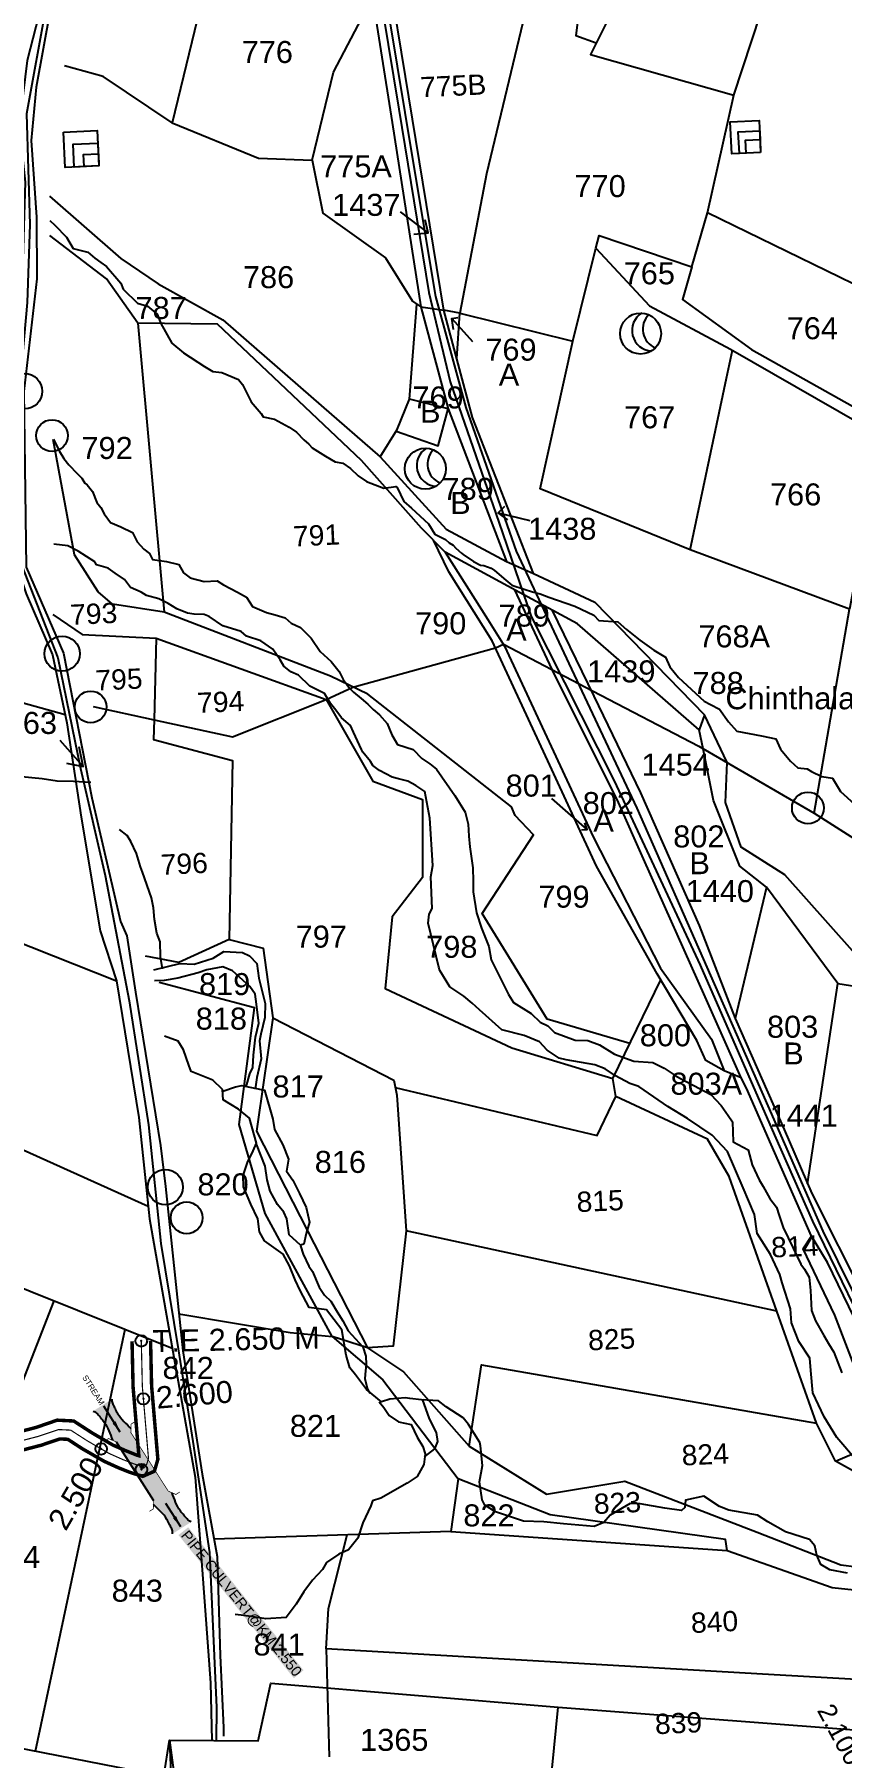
# Model space of a CAD drawing. Header units: inches. Extents: x 194782 to 246112, y 1600383 to 1614216.
# Drawn here: x 197904 to 198601, y 1606781 to 1608269 of the extents above; entities that cross this region are included whole.
import ezdxf
from ezdxf.enums import TextEntityAlignment as Align

# ---------------------------------------------------------------- set-up
doc = ezdxf.new("R2010")
doc.units = ezdxf.units.IN
doc.header["$LTSCALE"] = 15
doc.header["$MEASUREMENT"] = 0
doc.header["$PDMODE"] = 32
doc.header["$PDSIZE"] = 10
doc.linetypes.add('HIDDEN2', pattern=[0.1875, 0.125, -0.0625])
for name, color, linetype in [('BOUNDRY STONES', 240, 'Continuous'), ('CANAL1', 7, 'Continuous'), ('CSMark', 72, 'Continuous'), ('PLOTS', 7, 'Continuous'), ('PLOTS NO', 7, 'Continuous'), ('ROADS', 1, 'Continuous'), ('STREAMS', 4, 'Continuous'), ('STRUCTURE', 5, 'Continuous'), ('text2', 7, 'Continuous'), ('wells', 7, 'Continuous')]:
    doc.layers.add(name, color=color, linetype=linetype)
doc.styles.get("Standard").update_dxf_attribs({"font": 'arial.ttf'})
doc.dimstyles.get("Standard").update_dxf_attribs({"dimtxt": 0.18, "dimasz": 0.18, "dimexe": 0.18, "dimexo": 0.0625, "dimgap": 0.09, "dimtad": 0, "dimtih": 1, "dimtoh": 1, "dimdec": 4, "dimzin": 0, "dimdsep": 46, "dimtxsty": 'Standard', "dimcen": 0.09, "dimadec": 0, "dimazin": 0, "dimtfac": 1, "dimtdec": 4, "dimtofl": 0, "dimtmove": 0, "dimatfit": 3, "dimfxl": 1, "dimtolj": 1, "dimtzin": 0, "dimarcsym": 0})

# ---------------------------------------------------------------- blocks, each defined once
blk = doc.blocks.new('SP')
at = {"layer": 'STRUCTURE'}
h = blk.add_hatch(dxfattribs=at)
h.set_pattern_fill('DASH', color=256, scale=8, style=0)
edge = h.paths.add_edge_path()
edge.add_spline(control_points=[(769825.7, 1706742.1), (769825.3, 1706741.8), (769823.8, 1706740.8), (769820.9, 1706740.3), (769817, 1706739.7), (769811.4, 1706738.9), (769804, 1706739.7), (769798.4, 1706741), (769795.6, 1706741.6)], knot_values=[0, 0, 0, 0, 1.613557, 5.24513, 8.624976, 13.470124, 22.190216, 30.746377, 30.746377, 30.746377, 30.746377], degree=3, periodic=0)
edge.add_line((769795.6, 1706741.6), (769792.6, 1706739.6))
edge.add_line((769792.6, 1706739.6), (769732.6, 1706739.6))
edge.add_line((769732.6, 1706739.6), (769729.6, 1706741.6))
edge.add_spline(control_points=[(769729.6, 1706741.6), (769726.9, 1706740.9), (769721.3, 1706739.5), (769713.9, 1706738.5), (769708.3, 1706739.1), (769704.4, 1706739.6), (769701.5, 1706740), (769700, 1706741), (769699.5, 1706741.3)], knot_values=[0, 0, 0, 0, 8.556161, 17.276253, 22.121402, 25.501247, 29.13282, 30.746377, 30.746377, 30.746377, 30.746377], degree=3, periodic=0)
edge.add_line((769699.5, 1706741.3), (769699.5, 1706722.1))
edge.add_spline(control_points=[(769699.5, 1706722.1), (769700, 1706722.4), (769701.4, 1706723.4), (769704.3, 1706724), (769708.2, 1706724.5), (769713.8, 1706725.3), (769721.2, 1706724.5), (769726.8, 1706723.3), (769729.6, 1706722.6)], knot_values=[0, 0, 0, 0, 1.613557, 5.24513, 8.624976, 13.470124, 22.190216, 30.746377, 30.746377, 30.746377, 30.746377], degree=3, periodic=0)
edge.add_line((769729.6, 1706722.6), (769732.6, 1706724.6))
edge.add_line((769732.6, 1706724.6), (769792.6, 1706724.6))
edge.add_line((769792.6, 1706724.6), (769795.6, 1706722.6))
edge.add_spline(control_points=[(769795.6, 1706722.6), (769798.4, 1706723.3), (769803.9, 1706724.8), (769811.3, 1706725.8), (769817, 1706725.1), (769820.9, 1706724.7), (769823.8, 1706724.2), (769825.2, 1706723.3), (769825.7, 1706723)], knot_values=[0, 0, 0, 0, 8.556161, 17.276253, 22.121402, 25.501247, 29.13282, 30.746377, 30.746377, 30.746377, 30.746377], degree=3, periodic=0)
edge.add_line((769825.7, 1706723), (769825.7, 1706742.1))
h.paths.add_polyline_path([(769764.2, 1706732.1, -1), (769761.1, 1706732.1, -1)], flags=0)
h.paths.add_polyline_path([(769761.1, 1706732.1, 1), (769764.2, 1706732.1, 1)], flags=16)
at = {"layer": 'STRUCTURE', "const_width": 0.628}
for points in [[(769726.6, 1706747.6), (769726.6, 1706743.6), (769732.6, 1706739.6), (769792.6, 1706739.6), (769798.6, 1706743.6), (769798.6, 1706747.6)], [(769726.6, 1706716.6), (769726.6, 1706720.6), (769732.6, 1706724.6), (769792.6, 1706724.6), (769798.6, 1706720.6), (769798.6, 1706716.6)]]:
    blk.add_lwpolyline(points, dxfattribs=at)
at = {"layer": 'STRUCTURE', "color": 3}
blk.add_lwpolyline([(769732.6, 1706724.6), (769792.6, 1706724.6)], dxfattribs=at)
blk.add_lwpolyline([(769732.6, 1706724.6), (769792.6, 1706724.6)], dxfattribs=at)
at = {"layer": 'STRUCTURE', "color": 0}
blk.add_circle((769762.6, 1706732.1), 1.55, dxfattribs=at)
at = {"layer": 'STRUCTURE'}
for points in [[(769699.5, 1706741.3), (769700.9, 1706740.5), (769704.4, 1706739.6), (769707.8, 1706739.2), (769712.6, 1706738.8), (769721.3, 1706739.7), (769729.6, 1706741.6)], [(769825.7, 1706742.1), (769824.3, 1706741.3), (769820.8, 1706740.3), (769817.5, 1706739.8), (769812.7, 1706739.2), (769804, 1706739.9), (769795.6, 1706741.6)], [(769699.5, 1706722.1), (769700.9, 1706723), (769704.4, 1706724), (769707.7, 1706724.5), (769712.5, 1706725), (769721.2, 1706724.4), (769729.6, 1706722.6)], [(769825.7, 1706723), (769824.3, 1706723.8), (769820.8, 1706724.7), (769817.4, 1706725.1), (769812.6, 1706725.5), (769803.9, 1706724.6), (769795.6, 1706722.6)]]:
    blk.add_spline(points, degree=3, dxfattribs=at)
at = {"layer": 'STRUCTURE', "color": 0}
blk.add_text('STREAM', height=5, dxfattribs=at).set_placement((769684.3, 1706732.1), align=Align.MIDDLE_CENTER)
for points in [[(769727.4, 1706732.1), (769700.8, 1706732.1)], [(769824.4, 1706732.1), (769800.5, 1706732.1)]]:
    blk.add_leader(points, dimstyle='Standard', override={"dimasz": 10, "dimgap": 0.09, "dimtad": 0}, dxfattribs=at)

msp = doc.modelspace()

# ---------------------------------------------------------------- linework, layer by layer
at = {"layer": 'BOUNDRY STONES', "color": 1}
for centre, radius in [((197895.1, 1607961), 15.2), ((197918.8, 1607922.7), 13.7), ((197927.5, 1607734.4), 15.2), ((197952.1, 1607688.4), 13.7), ((198571.7, 1607601.2), 13.7), ((198016.6, 1607273.8), 15.2), ((198035, 1607247.3), 13.7)]:
    msp.add_circle(centre, radius, dxfattribs=at)
at = {"layer": 'CANAL1', "color": 200, "const_width": 3}
for points in [[(197876.7, 1607059), (197904.9, 1607066.3), (197923.2, 1607072.6), (197937.5, 1607071.9), (197953.4, 1607061.6), (197971.2, 1607051.2), (197982.8, 1607046.1), (197991.8, 1607042.5), (197993.8, 1607041.9), (197988.8, 1607101.2), (197987.9, 1607140.8)], [(197880.3, 1607043.4), (197909.5, 1607051), (197925.5, 1607056.4), (197932.4, 1607056.1), (197945, 1607047.9), (197964, 1607037), (197976.6, 1607031.3), (197986.5, 1607027.4), (197997.2, 1607024.1), (198007.2, 1607028.5), (198010.2, 1607038.8), (198004.8, 1607102.1), (198003.9, 1607141.1)]]:
    msp.add_lwpolyline(points, dxfattribs=at)
at = {"layer": 'CANAL1', "color": 1, "linetype": 'HIDDEN2', "ltscale": 4, "const_width": 1}
msp.add_lwpolyline([(197878.5, 1607051.2), (197907.2, 1607058.7), (197924.4, 1607064.5), (197934.9, 1607064), (197949.2, 1607054.8), (197967.6, 1607044.1), (197979.7, 1607038.7), (197989.2, 1607035), (197996.7, 1607032.6), (198000.5, 1607034.3), (198002.1, 1607039.6), (197996.8, 1607101.6), (197995.9, 1607141)], dxfattribs=at)
at = {"layer": 'PLOTS'}
for points in [[(198177, 1608477.2), (198192.3, 1608322.6), (198212.6, 1608193.1), (198237.5, 1608033.9), (198257.3, 1608031.1)], [(198338, 1608331.1), (198294.1, 1608148.7), (198271.1, 1608028.5), (198257.3, 1608031.1), (198224.1, 1608232.8), (198210.6, 1608315.4), (198197.9, 1608469.5)], [(198396.7, 1608308.3), (198408.1, 1608300.3), (198383.8, 1608251.8), (198507.7, 1608216.5), (198561.7, 1608380.4)], [(198063.6, 1608362.6), (198022.6, 1608192.6), (197963.1, 1608232.8), (197929.6, 1608242)], [(198365.7, 1608321.5), (198360.9, 1608304.2), (198374.5, 1608293.1), (198371.2, 1608268.2), (198388.8, 1608261.8)], [(198022.6, 1608192.6), (198097.1, 1608162.1), (198143.6, 1608160.6), (198161.9, 1608236.4), (198195.7, 1608300.8)], [(197909.7, 1608294.5), (197897.3, 1608246.6), (197892, 1608204.1), (197891.7, 1608177.2), (197895.7, 1608141.6), (197893.6, 1608074.7), (197889.3, 1607998.9), (197884.7, 1607962.1), (197882.7, 1607889.1), (197885.4, 1607864.1), (197886.2, 1607816.9), (197896.5, 1607786), (197919.2, 1607733.3), (197931.7, 1607674.7), (197943.9, 1607593.1), (197960.5, 1607495.2), (197974.4, 1607451.8), (197993.8, 1607333.8), (198002.9, 1607246.3), (198024.1, 1607126.9), (198042.5, 1607023.3), (198048.6, 1606943.5), (198055.6, 1606845.9), (198056.9, 1606796.1)], [(197917.1, 1608289.7), (197905.1, 1608223.6), (197900.9, 1608177.5), (197905.4, 1608111.3), (197905.6, 1608057.9), (197894.5, 1607960.7), (197896.4, 1607809), (197928.7, 1607734.7), (197953.3, 1607610), (197977.8, 1607503.3), (197983.4, 1607490.7), (197990.8, 1607442.1), (198012.4, 1607309.8), (198016.8, 1607274.5), (198031.7, 1607132.4), (198048.5, 1607025.9), (198061.5, 1606954.9), (198064, 1606869.3), (198066.8, 1606807.4), (198066.8, 1606799.9)], [(198271.1, 1608028.5), (198368.7, 1608004.3), (198388.6, 1608084.6), (198391.3, 1608095.4), (198471.6, 1608068.4), (198485, 1608115), (198507.7, 1608216.5)], [(198143.6, 1608160.6), (198152.6, 1608114.6), (198206.8, 1608076.1), (198230.1, 1608038.7), (198237.5, 1608033.9), (198260.9, 1607945.7), (198311.5, 1607814.1), (198334.6, 1607803.5), (198281.9, 1607938.2), (198257.3, 1608031.1)], [(197954.3, 1607688.7), (198006.9, 1607677.3), (198074.8, 1607662.6), (198155.7, 1607694.8), (198178.7, 1607705.6), (198301.8, 1607739.3), (198308.9, 1607742.6), (198385.7, 1607702.4), (198477.4, 1607654.5), (198577.1, 1607596.8), (198657.3, 1607545.8), (198745.1, 1607484.7), (198851.9, 1607410.4), (198930.9, 1607339.6), (198949, 1607384.5), (198982, 1607520.8), (199005.1, 1607616.1), (199043.9, 1607761.9), (198917.9, 1607802.2), (198985.6, 1608118.1), (198982.1, 1608139.1)], [(197916.6, 1608129.3), (197978.2, 1608075.6), (198010.5, 1608053.8), (198066.2, 1608022.5), (198151.3, 1607948.6), (198202.2, 1607904.4), (198259.3, 1607841.8), (198311.5, 1607814.1)], [(198471.6, 1608068.4), (198463.5, 1608040.3), (198522.9, 1607997.1), (198638.6, 1607932.4), (198656.2, 1608031.5), (198485, 1608115)], [(198334.6, 1607803.5), (198387.8, 1607778.8), (198482.3, 1607681.6), (198477.9, 1607668.7), (198372.8, 1607760.1), (198322.7, 1607787.3), (198258.5, 1607822.1), (198237.8, 1607842.8), (198186, 1607901.3), (198104.9, 1607978), (198061.7, 1608018.9), (197992.9, 1608019.9), (197965.9, 1608057.9), (197917, 1608095.5)], [(198388.6, 1608084.6), (198434.8, 1608034.7), (198505, 1607997.3), (198635.9, 1607922.3), (198638.6, 1607932.4)], [(198202.2, 1607904.4), (198216.9, 1607928), (198227.7, 1607954), (198233.8, 1608036.3)], [(198268.4, 1607989.3), (198271.1, 1608028.5)], [(197992.9, 1608019.9), (198015.6, 1607770.3), (197970.9, 1607777.2), (197958.6, 1607787.7), (197938.2, 1607819.6), (197919.9, 1607919.3)], [(198469.9, 1607824), (198340.5, 1607876.6), (198368.7, 1608004.3)], [(198635.9, 1607922.3), (198607.6, 1607772.9), (198469.9, 1607824), (198501.3, 1607972.3), (198506.5, 1607996.5)], [(197777.2, 1607977.1), (197724.4, 1607738.9), (197930.2, 1607681.9)], [(198216, 1607926.5), (198252.4, 1607913.8), (198260.9, 1607945.7), (198227.7, 1607954)], [(198258.5, 1607822.1), (198295.2, 1607763.8), (198309.6, 1607741), (198386.5, 1607575.7), (198444.3, 1607463), (198488.4, 1607401.5), (198499.3, 1607374.1), (198483.7, 1607383.1), (198475.7, 1607400.3), (198441.5, 1607458), (198389.2, 1607550.8), (198348.7, 1607638), (198299, 1607745.4), (198261.6, 1607805.2), (198248.2, 1607832.5)], [(198514.2, 1607368.1), (198483, 1607438.1), (198429.8, 1607557.2), (198408.1, 1607605.8), (198350.7, 1607720.7), (198318.5, 1607789.6)], [(197919.6, 1607768.3), (197944.9, 1607751), (198008.7, 1607747.9), (198155.7, 1607694.8), (198195.8, 1607624.4), (198238.7, 1607608.5), (198238.9, 1607541.2), (198212.6, 1607507.3), (198206.5, 1607445.3), (198315.9, 1607394), (198403.3, 1607367.7), (198444.6, 1607452.8)], [(198417.9, 1607397.8), (198346.4, 1607418.7), (198290.4, 1607510), (198334.7, 1607578.1), (198318.9, 1607594.8), (198315.6, 1607602.1), (198191.7, 1607699.3), (198159.3, 1607715.1), (198015.6, 1607770.3)], [(198350.5, 1607772.2), (198386.7, 1607697.6), (198427.2, 1607614.3), (198477.9, 1607499.8), (198509, 1607419.4), (198551.1, 1607323.5), (198575.2, 1607268.3), (198620.9, 1607177.4), (198686.1, 1607058.5), (198690.2, 1607051), (198646.9, 1607059)], [(198577.1, 1607596.8), (198607.6, 1607772.9)], [(198008.7, 1607747.9), (198006.9, 1607677.3), (198006.4, 1607660.4), (198074.6, 1607642.3), (198071.7, 1607487.6), (198028.4, 1607467.7), (197999.6, 1607473.2)], [(197724.4, 1607738.9), (197713.4, 1607696.9), (197805.6, 1607640.9), (197735.5, 1607546.7), (197974.4, 1607451.8)], [(198902.9, 1607285.4), (198887.1, 1607264.3), (198827.7, 1607264.3), (198740.2, 1607384.6), (198711.8, 1607390.8), (198629.1, 1607456.8), (198551.8, 1607543.5), (198514.2, 1607567.4), (198500.5, 1607605.8), (198502, 1607640.3), (198482.3, 1607681.6)], [(198535.9, 1607532.7), (198512.8, 1607551), (198490.3, 1607607.7), (198481.2, 1607652.3), (198477.8, 1607668.7)], [(197735.5, 1607546.7), (197648.2, 1607416.5), (198001.8, 1607257.3)], [(198597.7, 1607449.5), (198535.9, 1607532.7), (198509, 1607419.4)], [(198071.7, 1607487.6), (198101.1, 1607480.2), (198109.5, 1607419.9), (198096.5, 1607330.2), (198095.3, 1607322), (198139.5, 1607236), (198191.4, 1607135), (198160.8, 1607144.9), (198102.9, 1607251), (198080.3, 1607327.8), (198093.6, 1607428.5), (198011.3, 1607450.4)], [(198571.5, 1607276.7), (198597.7, 1607449.5), (198624.8, 1607445.4), (198712.9, 1607378.7)], [(198109.5, 1607419.9), (198213.9, 1607366.2), (198216.5, 1607353.2), (198224.7, 1607236), (198213.4, 1607136.6), (198191.4, 1607135), (198222.4, 1607114.3), (198279.1, 1607050.3), (198289.8, 1607120.4), (198579.1, 1607069.9), (198544.8, 1607166.8), (198224.7, 1607236)], [(197648.2, 1607416.5), (197582.8, 1607325.5), (197723.4, 1607256.3), (197817.9, 1607216.7), (198022.7, 1607134.8)], [(198595.7, 1607037.3), (198646.9, 1607059), (198618.4, 1607102.6), (198594.9, 1607163.2), (198567.7, 1607220.4), (198574.8, 1607231.4), (198540, 1607310.6), (198518.7, 1607359.2), (198514.2, 1607368.1), (198499.3, 1607374.1)], [(198215.2, 1607359.7), (198389.6, 1607318.5), (198405.9, 1607352.1)], [(198544.8, 1607166.8), (198503.7, 1607283), (198485.1, 1607315.2), (198405.9, 1607352.1), (198403.3, 1607367.7)], [(198668.6, 1607055), (198629.9, 1607123.7), (198588.6, 1607208.7), (198574.8, 1607231.4)], [(196732.1, 1607224), (197074.8, 1607172.3), (197017, 1607059.9), (197369.3, 1606989.3), (197626.5, 1606880.8), (197730.8, 1606836), (197816.6, 1606807.8), (197870.8, 1606793.5), (198015.5, 1606765.3), (198020.4, 1606796.4), (198096.8, 1606795.7), (198107.8, 1606845.5), (198356, 1606824.9), (198713.3, 1606797.5), (198722.2, 1606696.5), (198740.3, 1606633.3), (198805.6, 1606543.4), (198865.2, 1606472.6), (198907.7, 1606329.3), (199143.8, 1606289.3), (199220.6, 1606276.3), (199217.6, 1606258.4), (199614.6, 1606162.2)], [(197920.3, 1607175.7), (197781.4, 1606819.4)], [(197904.5, 1606786.9), (197982, 1607151.1)], [(198028.3, 1607164.4), (198124.6, 1607148.4), (198160.8, 1607144.9), (198204.4, 1607107.4), (198269.6, 1607022.1), (198263.3, 1606976.5), (198058.8, 1606969.8)], [(198639.1, 1607013), (198595.7, 1607037.3), (198579.1, 1607069.9)], [(198279.1, 1607050.3), (198346, 1607008.7), (198413.6, 1607019.9), (198528, 1606975.8), (198600.3, 1606947.8), (198694.9, 1606935.7), (198653.2, 1607003.7), (198639.1, 1607013), (198683.5, 1606937.2)], [(198263.3, 1606976.5), (198501.9, 1606960.1), (198500.5, 1606969.5), (198349.1, 1606990.8), (198269.6, 1607022.1)], [(198501.9, 1606960.1), (198592.7, 1606928.1), (198696, 1606917.2), (198708.8, 1606892.9), (198720.3, 1606842.8), (198532.6, 1606853.2), (198155.6, 1606875.1), (198157.6, 1606909.9), (198173.8, 1606973.5)], [(198155.6, 1606875.1), (198158.2, 1606781.9)], [(198339.6, 1606622.8), (198344.3, 1606704.7), (198356, 1606824.9)], [(198020.4, 1606796.4), (198023.8, 1606770.3), (198026.6, 1606748.9), (198002.7, 1606643.5), (197977.5, 1606532.4), (197972.6, 1606490.2), (197970.2, 1606421), (197954.5, 1606394.3), (197960.2, 1606508)]]:
    msp.add_lwpolyline(points, dxfattribs=at)
at = {"layer": 'PLOTS NO'}
for points in [[(198243.8, 1608097.8), (198219.8, 1608115.8)], [(198231.3, 1608096.5), (198243.8, 1608097.8), (198241.2, 1608108.9)], [(198265.6, 1608014.3), (198264.2, 1608023.9), (198269.3, 1608024.6)], [(198264.2, 1608023.9), (198282, 1608004)], [(198312.6, 1607850), (198304.2, 1607855.9), (198309.8, 1607861.9)], [(198304.2, 1607855.9), (198331.6, 1607849.3)], [(197945.6, 1607637.1), (197925.9, 1607659.5)], [(197931.3, 1607639.8), (197945.6, 1607637.1), (197942.2, 1607654.1)], [(198381.1, 1607582.7), (198350.6, 1607609.5)], [(198376.1, 1607582.3), (198381.1, 1607582.7), (198379.1, 1607588.3)], [(198034.3, 1607108), (198027.2, 1607093.4)], [(198029.8, 1607107.4), (198034.3, 1607108), (198035.1, 1607101.8)]]:
    msp.add_lwpolyline(points, dxfattribs=at)
at = {"layer": 'ROADS'}
for points in [[(198146.3, 1608587.4), (198182.3, 1608486), (198195.3, 1608344.4), (198218.4, 1608204.4), (198244.4, 1608046.2), (198262.8, 1607969.1), (198304.7, 1607847.8), (198332.7, 1607766.4), (198404.5, 1607624.7), (198478.6, 1607465.6), (198543, 1607318.8), (198575.7, 1607244.5), (198636.4, 1607119.4), (198676.3, 1607053.5)], [(198636.2, 1607132.3), (198584.8, 1607235.9), (198551.8, 1607311.1), (198517.8, 1607388.6), (198488, 1607456.4), (198424.2, 1607600.9), (198367.9, 1607720.9), (198320, 1607822.9), (198276.4, 1607947), (198250.3, 1608042.8), (198230.5, 1608161.6), (198210.5, 1608281.7), (198198.7, 1608383.9), (198187.9, 1608477), (198158.5, 1608580.6)], [(197913.8, 1608293.8), (197896.6, 1608200.4), (197899.6, 1608105), (197897.4, 1608037.6), (197890.7, 1607963.4), (197891.5, 1607862.4), (197892.6, 1607810.2), (197923.7, 1607730.7), (197943.4, 1607635.2), (197964.6, 1607542.9), (197985.4, 1607434.8), (198002, 1607327.7), (198012.7, 1607225.1), (198027.8, 1607134.2), (198040.3, 1607054.3), (198054.9, 1606958.4), (198060.9, 1606824.6), (198060.5, 1606796.1)]]:
    msp.add_lwpolyline(points, dxfattribs=at)
at = {"layer": 'ROADS', "color": 1}
msp.add_lwpolyline([(198020.4, 1606796.4), (198022, 1606752.7), (197988, 1606599), (197966.5, 1606507.2), (197965.8, 1606399.9)], dxfattribs=at)
at = {"layer": 'STREAMS'}
for points in [[(197916.9, 1608108.3), (197921.3, 1608104.3), (197931.4, 1608094), (197937.1, 1608084.3), (197949.6, 1608081.1), (197955.9, 1608075.9), (197960.8, 1608072.2), (197965.9, 1608068.6), (197978.2, 1608054.4), (197980.1, 1608049), (197992.5, 1608036.9), (198001.2, 1608034.5), (198009.5, 1608027.5), (198012.9, 1608019.4), (198022.2, 1608002.4), (198032.3, 1607994.1), (198050.5, 1607982.3), (198057.6, 1607978), (198065.4, 1607977.2), (198080, 1607971), (198083.2, 1607966.8), (198090.8, 1607951.7), (198099.5, 1607941.9), (198101.3, 1607939), (198111.1, 1607936.9), (198123.5, 1607930.1), (198130.1, 1607925.7), (198136.4, 1607919.1), (198140.7, 1607915.4), (198143.4, 1607912.2), (198155.1, 1607904.9), (198163.3, 1607900), (198170, 1607899), (198176.6, 1607894.3), (198183.2, 1607888), (198190.3, 1607883.1), (198205.5, 1607877.4), (198215.9, 1607878.8), (198217, 1607878), (198222.8, 1607865.9), (198229.4, 1607860.1), (198243.9, 1607846.4), (198249.5, 1607837.6), (198258.6, 1607832.9), (198261.7, 1607830.2), (198265.4, 1607828.2), (198267.5, 1607825.5), (198272.4, 1607821.1), (198273.8, 1607820.1), (198282.9, 1607814.1), (198288.8, 1607810.8), (198291.9, 1607810.4), (198298.1, 1607808.2), (198300.9, 1607806.2), (198310.9, 1607797.8), (198316.1, 1607793.6), (198326.5, 1607790.2), (198333.7, 1607787.8), (198340.4, 1607786.2), (198348, 1607783.3), (198370.4, 1607775.5), (198375.8, 1607772.7), (198386.8, 1607767.7), (198391.2, 1607762.9), (198407.6, 1607761.9), (198415.1, 1607755.4), (198426.5, 1607746), (198438.5, 1607737.4), (198448.7, 1607731.3), (198452.4, 1607722.9), (198460, 1607713.9), (198482.2, 1607693.3), (198487.6, 1607690.5), (198495.5, 1607686.5), (198503.2, 1607675.5), (198510.2, 1607667.6), (198531.6, 1607663.6), (198543.9, 1607660.9), (198548.1, 1607652), (198556.6, 1607641.6), (198562.9, 1607635.8), (198571.2, 1607635.1), (198574.9, 1607632.8), (198583.7, 1607628.3), (198592.9, 1607626.8), (198599.8, 1607615.3), (198611.6, 1607604.8)], [(197920.1, 1607919.6), (197924.9, 1607909.4), (197928.9, 1607903), (197933.2, 1607897.5), (197940.6, 1607890), (197944.4, 1607885.9), (197947.2, 1607881.6), (197949.1, 1607880.2), (197953.7, 1607874.3), (197957.5, 1607864.8), (197960.8, 1607860.7), (197963.7, 1607855.2), (197969.4, 1607847.7), (197978.2, 1607843.8), (197988.4, 1607839.1), (197992.3, 1607830.9), (197998.2, 1607824.5), (198003, 1607820.8), (198005.5, 1607815.7), (198017.7, 1607814.1), (198028.3, 1607811.4), (198032.4, 1607804.2), (198038, 1607799.8), (198050.2, 1607796.8), (198061.3, 1607797.3), (198066.9, 1607793.7), (198078.9, 1607787.5), (198086.9, 1607783.2), (198092, 1607775.1), (198104.1, 1607769.9), (198111.6, 1607768), (198120.3, 1607765.2), (198125.4, 1607760.8), (198133.4, 1607756.9), (198142.6, 1607747.9), (198150.4, 1607736.2), (198160, 1607727.5), (198166.9, 1607718.9), (198170.2, 1607712), (198175.7, 1607704.6), (198179.2, 1607701.3), (198185.8, 1607695.7), (198191.6, 1607690.7), (198196.1, 1607686.3), (198201.7, 1607681.7), (198208.2, 1607674), (198212.2, 1607664.3), (198217.1, 1607656), (198230.8, 1607651.8), (198238.3, 1607644), (198245.2, 1607639.3), (198251, 1607634.7), (198266.8, 1607612), (198275.6, 1607597.6), (198278.2, 1607587.1), (198278.8, 1607576.7), (198279.6, 1607567.5), (198282.3, 1607549.6), (198282.7, 1607538.1), (198282.5, 1607528.8), (198285.4, 1607510.7), (198289.9, 1607497.3), (198296, 1607481.5), (198298, 1607470), (198313.1, 1607440.1), (198317.3, 1607433.1), (198332.6, 1607423.8), (198340.4, 1607416.1), (198347.1, 1607413.2), (198352.7, 1607407.2), (198370.6, 1607400.6), (198381.6, 1607400.5), (198391.6, 1607396.8), (198404.8, 1607388.5), (198421.4, 1607382.7), (198437.9, 1607381.4), (198447.6, 1607376.5), (198458, 1607369.5), (198488, 1607353.8), (198496.8, 1607344.4), (198502.8, 1607335.7), (198506.7, 1607330.3), (198507.2, 1607312.8), (198520, 1607305.9), (198523.6, 1607293), (198529.5, 1607280.2), (198533, 1607274.4), (198538.9, 1607264.1), (198544.6, 1607256.6), (198547, 1607249.3), (198550.5, 1607239.1), (198559, 1607221), (198565.6, 1607207.2), (198568.8, 1607202.9), (198572.7, 1607196), (198574.1, 1607184.7), (198574.9, 1607167.2), (198578.3, 1607158.5), (198585.4, 1607145.7), (198589.6, 1607138.8), (198594.1, 1607131.3), (198600.9, 1607113.5)], [(198613.8, 1607037.8), (198596.8, 1607057.7), (198585.8, 1607075.6), (198576.1, 1607096.3), (198574.3, 1607115.6), (198573.4, 1607126.1), (198564, 1607140.4), (198557.7, 1607156.7), (198556.7, 1607168.6), (198549.5, 1607191.1), (198547.5, 1607198.3), (198539.4, 1607215.6), (198527.8, 1607233.9), (198525.6, 1607250.3), (198515.8, 1607273.2), (198502.2, 1607304.5), (198489.1, 1607318.6), (198467.8, 1607333.2), (198450.8, 1607343.4), (198438.5, 1607351.8), (198425.6, 1607360.8), (198417.9, 1607363.3), (198405.4, 1607370), (198396.7, 1607376), (198387.6, 1607379.3), (198363, 1607383.7), (198356.9, 1607385.1), (198346.4, 1607392.2), (198339.9, 1607399.4), (198326.7, 1607404.6), (198307.2, 1607409.7), (198288.1, 1607426.8), (198281.7, 1607432.6), (198274.5, 1607438.6), (198262.5, 1607446.8), (198253.8, 1607460.8), (198253, 1607463.7), (198243.6, 1607501.6), (198244.6, 1607509.5), (198247.2, 1607514.3), (198245.9, 1607541.6), (198247.8, 1607551.4), (198245, 1607592.5), (198240.7, 1607615.3), (198233.1, 1607620.6), (198226, 1607624.3), (198218, 1607626.4), (198212.6, 1607627.9), (198201.8, 1607633.5), (198196, 1607637.8), (198193.8, 1607641.2), (198187.3, 1607649.4), (198186.1, 1607651.7), (198179.1, 1607666.6), (198176.5, 1607672.5), (198168.8, 1607679.1), (198163.9, 1607685.5), (198159.4, 1607691.3), (198154.2, 1607700.1), (198141.5, 1607706.3), (198131.6, 1607715.9), (198125.2, 1607718.7), (198119.1, 1607723.6), (198115.9, 1607729.1), (198109.5, 1607738.2), (198099.2, 1607745.4), (198086.9, 1607749.4), (198082.3, 1607753.5), (198066.4, 1607758.4), (198054.4, 1607766.6), (198050.1, 1607768.1), (198041.6, 1607768.6), (198035.9, 1607769.5), (198026.5, 1607773.2), (198019.2, 1607777.7), (198010.9, 1607781.7), (198000.3, 1607784.7), (197995.7, 1607787.4), (197986.7, 1607791.6), (197981.4, 1607798.5), (197973.3, 1607803.8), (197967.4, 1607808.3), (197957.3, 1607811.2), (197955.9, 1607813.7), (197941.3, 1607822.9), (197932.3, 1607827.4), (197920.4, 1607828.9)], [(197952.4, 1607623.1), (197937.4, 1607624.1), (197923.3, 1607624.4), (197910.3, 1607626.3), (197889.6, 1607628.3)], [(198014.2, 1607462.3), (198012.5, 1607472.9), (198012.2, 1607485.5), (198009.4, 1607493.2), (198007.3, 1607504.8), (198006.5, 1607515.1), (198004.8, 1607523.5), (197996.8, 1607545.7), (197995.1, 1607550.3), (197991.7, 1607561.8), (197986.8, 1607572.3), (197983.7, 1607577.5), (197977.2, 1607582.5)], [(198006.7, 1607461.5), (198018.6, 1607464.3), (198029.2, 1607467), (198041.5, 1607466.3), (198058, 1607471.4), (198067.2, 1607477.2), (198083.3, 1607476.4), (198089.4, 1607473.5), (198095.7, 1607466.9), (198097.5, 1607454.1), (198100.6, 1607441.6), (198102.9, 1607432.3), (198102.5, 1607420.3), (198099.1, 1607406), (198098.1, 1607400), (198099.5, 1607384.6), (198095.8, 1607368.6), (198094.3, 1607358.5)], [(198086.4, 1607360.3), (198089.7, 1607371.5), (198092.2, 1607377), (198092.7, 1607387.7), (198094.5, 1607403.2), (198096.1, 1607409.2), (198097.4, 1607415.3), (198095.4, 1607431.8), (198094.4, 1607440.3), (198089.7, 1607447), (198086.7, 1607449.7), (198074.8, 1607460.7), (198066.2, 1607464.1), (198052.4, 1607461.5), (198045, 1607458.7), (198027.5, 1607454.1), (198015.6, 1607452.3), (198007.2, 1607451.9)], [(198605.8, 1606940.4), (198590.7, 1606943.5), (198582.8, 1606948), (198579.5, 1606956), (198577.7, 1606964.1), (198573.1, 1606969.7), (198552.3, 1606976.2), (198537, 1606984.9), (198528.3, 1606990.6), (198503.5, 1606994.9), (198495.4, 1606998.1), (198481.7, 1607006.9), (198466.1, 1607003.5), (198465.5, 1606997.1), (198462.5, 1606994.5), (198448.2, 1606996.6), (198426.8, 1607000.4), (198418.3, 1607000.7), (198401, 1606990.5), (198395.5, 1606984.2), (198387.2, 1606980.7), (198360.7, 1606983.2), (198343.6, 1606984.8), (198326, 1606985.5), (198302, 1606993.5), (198292.6, 1606999.1), (198290.3, 1607003.9), (198288, 1607019.5), (198290.7, 1607033.5), (198289, 1607050.4), (198288.3, 1607053.4), (198278.5, 1607069), (198274, 1607074.5), (198259.3, 1607084.1), (198252.6, 1607089.3), (198238, 1607090.1), (198228, 1607091.2), (198223.7, 1607091.9), (198210.7, 1607090.7), (198203.5, 1607088.5), (198190.3, 1607099.2), (198180.9, 1607111.7), (198176.1, 1607117.9), (198172.8, 1607128.6), (198169.1, 1607150.5), (198155.8, 1607167.9), (198140.9, 1607169.9), (198133.2, 1607184.7), (198128.8, 1607193.9), (198124, 1607205.8), (198118.4, 1607215.8), (198102.4, 1607227.5), (198098.1, 1607235.2), (198096.7, 1607246.3), (198090.6, 1607259.2), (198084.2, 1607274.1), (198084, 1607283.8), (198087.5, 1607295.1), (198092.5, 1607305.1), (198095.5, 1607311.9), (198089.3, 1607333.3), (198079.9, 1607341), (198066.5, 1607349.2), (198066, 1607358.2), (198057.8, 1607366.3), (198038.9, 1607373.7), (198036.9, 1607379), (198032.3, 1607392.4), (198027.7, 1607399.8), (198016, 1607404.1)], [(198066.3, 1607356.7), (198077.4, 1607360.5), (198082.6, 1607361.7), (198102.3, 1607357.4), (198109.6, 1607332.5), (198110.9, 1607323.7), (198118.2, 1607310.3), (198123, 1607298), (198121.4, 1607287.6), (198126.9, 1607279.7), (198132.6, 1607268.4), (198138.4, 1607256.2), (198141.1, 1607243.5), (198138.2, 1607233.9), (198136.2, 1607224.7), (198133.5, 1607223.6), (198123.6, 1607232.6), (198121.7, 1607246.5), (198119, 1607252.2), (198113.5, 1607258.7), (198107.2, 1607270.3), (198104.6, 1607280.2), (198102.9, 1607292), (198095.3, 1607310.9)], [(198133.5, 1607223.2), (198135.7, 1607216), (198140.7, 1607205.5), (198143.7, 1607201.1), (198149.5, 1607187.3), (198154.1, 1607180.5), (198159.5, 1607175.3), (198165.1, 1607166.1), (198170.1, 1607158.4), (198174.7, 1607149.8), (198187.3, 1607135.8), (198189.8, 1607128), (198190.1, 1607120.7), (198189.5, 1607115.2), (198188.9, 1607108.5), (198191.1, 1607100.3), (198193.4, 1607095.7)], [(198240.6, 1607041), (198249.5, 1607047.9), (198252, 1607054.2), (198251, 1607061.9), (198247.3, 1607069.1), (198244.6, 1607074.5), (198243.5, 1607077.9), (198238.9, 1607090.7)], [(198201.4, 1607088.5), (198205.3, 1607083.5), (198209.9, 1607076.7), (198218.1, 1607071.3), (198228.9, 1607069), (198234.2, 1607058), (198239.2, 1607050), (198241, 1607043.4), (198239.9, 1607034.2), (198234.3, 1607024.1), (198225.7, 1607018.3), (198202.8, 1607005.3), (198195.6, 1607002.9), (198194.2, 1606998.7), (198187.2, 1606984), (198183, 1606970.7), (198174.9, 1606960.6), (198166.5, 1606956.9), (198155.8, 1606949.7), (198152.5, 1606943.7), (198143.7, 1606934.5), (198136.2, 1606924.4), (198129.7, 1606913.7), (198121, 1606902.1), (198103.4, 1606901), (198092.6, 1606902.9), (198082.1, 1606904.3), (198076.9, 1606904.7)]]:
    msp.add_lwpolyline(points, dxfattribs=at)
at = {"layer": 'text2', "color": 3}
for p in [(197995.9, 1607141), (197997.7, 1607091), (197961.2, 1607047.8), (197996, 1607030, 69)]:
    msp.add_point(p, dxfattribs=at)
at = {"layer": 'wells'}
for points in [[(198530.9, 1608167.1), (198506, 1608166), (198504.7, 1608193.6), (198529.7, 1608194.7)], [(197928.6, 1608184.6), (197957.9, 1608186), (197959.3, 1608155.5), (197930, 1608154.2)], [(198530.9, 1608167.1), (198512.5, 1608166.3), (198511.6, 1608185), (198530.1, 1608185.8)], [(198530.9, 1608167.1), (198518.3, 1608166.6), (198517.8, 1608177.8), (198530.4, 1608178.3)], [(197959.3, 1608155.5), (197937.9, 1608154.5), (197937, 1608174.3), (197958.4, 1608175.3)], [(197959.3, 1608155.5), (197946.6, 1608154.9), (197946.1, 1608165.4), (197958.9, 1608166)]]:
    msp.add_lwpolyline(points, close=True, dxfattribs=at)
for centre in [(198427.2, 1608010.8), (198241.3, 1607894.1)]:
    msp.add_circle(centre, 17.7, dxfattribs=at)
for centre, radius, start, end in [((198437.6, 1608013.4), 17.8, 121.1758, 266.4941), ((198446.8, 1608014.7), 17.7, 135.1144, 247.3538), ((198251.6, 1607896.7), 17.8, 121.1758, 266.4941), ((198260.8, 1607898.1), 17.7, 135.1144, 247.3538)]:
    msp.add_arc(centre, radius, start, end, dxfattribs=at)

# ---------------------------------------------------------------- block references
at = {"layer": 'STRUCTURE', "color": 0, "rotation": 302.5611735502504}
msp.add_blockref('SP', (-1654752.7, 1337239), dxfattribs=at)

# ---------------------------------------------------------------- texts
at = {"layer": 'CSMark', "color": 1}
for s, height, rotation, p in [('T.E 2.650 M', 19, 1.247, (198005.5, 1607140.8)), ('2.600', 19, 4.8605, (198008.7, 1607091.9)), ('2.100', 16, 298.3026, (198586.3, 1606825.9))]:
    msp.add_text(s, height=height, rotation=rotation, dxfattribs=at).set_placement(p, align=Align.MIDDLE_LEFT)
msp.add_text('2.500', height=19, rotation=59.9454, dxfattribs=at).set_placement((197955.7, 1607038.3), align=Align.MIDDLE_RIGHT)
at = {"layer": 'PLOTS NO'}
for s, p in [('776', (198082.6, 1608244.4)), ('775A', (198150.4, 1608145.6)), ('770', (198370.1, 1608128.6)), ('1437', (198160.8, 1608112.4)), ('765', (198412.6, 1608053.3)), ('786', (198083.7, 1608050)), ('787', (197990.9, 1608023.4)), ('764', (198553.4, 1608005.9)), ('769', (198293.1, 1607987.4)), ('A', (198304.7, 1607965.9)), ('769', (198230.1, 1607946.1)), ('B', (198236.7, 1607933.9)), ('767', (198412.9, 1607929)), ('792', (197944.2, 1607902.5)), ('789', (198256.1, 1607867.2)), ('766', (198539, 1607862.4)), ('B', (198262.7, 1607855)), ('1438', (198330, 1607832.7)), ('789', (198304.5, 1607757.8)), ('790', (198232.4, 1607751.1)), ('A', (198311.1, 1607745.6)), ('768A', (198477.1, 1607739.8)), ('1439', (198381, 1607709.6)), ('788', (198472.1, 1607699.6)), ('Chinthala Vanka', (198500.5, 1607686.4)), ('863', (197878.8, 1607665.1)), ('1454', (198428, 1607629.1)), ('801', (198310.6, 1607611)), ('802', (198377.2, 1607595.9)), ('A', (198386.4, 1607580.8)), ('802', (198455.4, 1607567.1)), ('B', (198469.4, 1607544)), ('1440', (198466.1, 1607519.9)), ('799', (198338.9, 1607515.1)), ('797', (198129.2, 1607480.6)), ('798', (198242, 1607471.8)), ('819', (198045.8, 1607439.6)), ('818', (198042.9, 1607409.8)), ('803', (198536.4, 1607402.8)), ('800', (198426.5, 1607395.4)), ('B', (198550.4, 1607379.7)), ('817', (198109.2, 1607351.2)), ('803A', (198453, 1607353.6)), ('1441', (198538.6, 1607326)), ('816', (198145.7, 1607286.1)), ('820', (198044.4, 1607266.7)), ('842', (198014.2, 1607108.2)), ('821', (198124.2, 1607058.2)), ('822', (198274.1, 1606980.9)), ('844', (197864.2, 1606945)), ('843', (197970.3, 1606915.9)), ('841', (198092.8, 1606869.4)), ('1365', (198184.9, 1606787.1))]:
    msp.add_text(s, height=19, dxfattribs=at).set_placement(p)
for s, p in [('775B', (198237.2, 1608214.7)), ('791', (198127.3, 1607826.9)), ('793', (197934.8, 1607759.2)), ('795', (197956.6, 1607702.5)), ('794', (198044.5, 1607683.1)), ('796', (198013, 1607543.4)), ('815', (198372.3, 1607252.2)), ('814', (198540.4, 1607213)), ('825', (198382.2, 1607132.8)), ('824', (198463.1, 1607033.4)), ('823', (198387.2, 1606991.5)), ('840', (198471.1, 1606888.8)), ('839', (198440, 1606801.4))]:
    msp.add_text(s, height=17.5, rotation=2.6274, dxfattribs=at).set_placement(p)
at = {"layer": 'STRUCTURE', "color": 5, "insert": (198036.3, 1606978.9), "char_height": 9, "width": 156.896, "attachment_point": 1, "rotation": 308.8937, "bg_fill": 1, "box_fill_scale": 1.1, "bg_fill_color": 7, "bg_fill_true_color": 16777215, "bg_fill_transparency": 0}
msp.add_mtext('\\pi0.52999;PIPE CULVERT@KM 2.550', dxfattribs=at)

doc.saveas('drawing.dxf')
